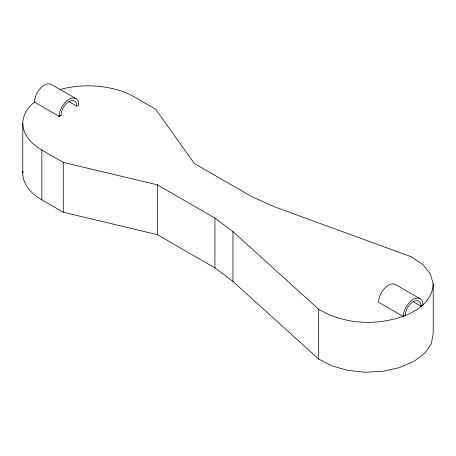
<?xml version="1.0" encoding="UTF-8"?>
<svg xmlns="http://www.w3.org/2000/svg" width="456" height="456" viewBox="0 0 456 456"><rect width="100%" height="100%" fill="white"/><g stroke="black" fill="none" stroke-linecap="round" stroke-linejoin="round"><path stroke-width="0.68" d="M59.918 89.53A65.368 37.74 0 0 1 134.309 96.9L155.667 109.229L194.307 163.482L251.94 196.758L275.407 207.155L411.073 256.694L422.701 264.44L430.264 273.714L433.2 283.82C432.784 300.316 417.69 311.089 403.549 316.099M75.93 98.621L51.277 84.383A13.948 8.054 -60 0 0 40.533 88.122A13.948 8.054 -60 0 0 34.445 102.155L31.578 104.623A65.088 37.574 0 0 0 41.861 150.041L41.861 199.859L63.281 212.222L157.303 234.635L214.958 267.923L232.965 281.472L318.721 359.094L331.979 365.917L347.934 370.409L365.398 372.244L383.074 371.287L399.638 367.599L413.866 361.465L424.684 353.343L431.29 343.83L433.2 333.638L433.2 283.82M58.813 116.223L61.07 115.254A11.155 6.441 -60 0 1 68.959 101.585A11.155 6.441 -60 0 1 76.847 106.14L78.82 105.005A13.948 8.054 -60 0 0 68.959 99.311A13.948 8.054 -60 0 0 59.098 116.388L34.445 102.155M59.098 116.388L61.07 115.254M403.269 316.504L405.241 315.37A11.155 6.441 -60 0 1 413.13 301.701A11.155 6.441 -60 0 1 421.019 306.255L422.991 305.121A13.948 8.054 -60 0 0 413.13 299.427A13.948 8.054 -60 0 0 403.269 316.504L378.617 302.271A13.948 8.054 -60 0 1 384.704 288.238A13.948 8.054 -60 0 1 395.449 284.504L420.101 298.737M402.984 316.339C375.767 326.017 343.744 324.29 318.721 309.276L232.965 231.654L214.958 218.105L157.303 184.817L63.281 162.404L41.861 150.041M68.913 101.563L76.847 106.14M413.011 301.633L421.019 306.255M318.721 309.276L318.721 359.094M232.965 231.654L232.965 281.472M214.958 218.105L214.958 267.923M157.303 184.817L157.303 234.635M63.281 162.404L63.281 212.222M22.8 123.428L22.8 173.246M41.861 199.859A65.088 37.574 0 0 1 22.908 171.137"/></g></svg>
